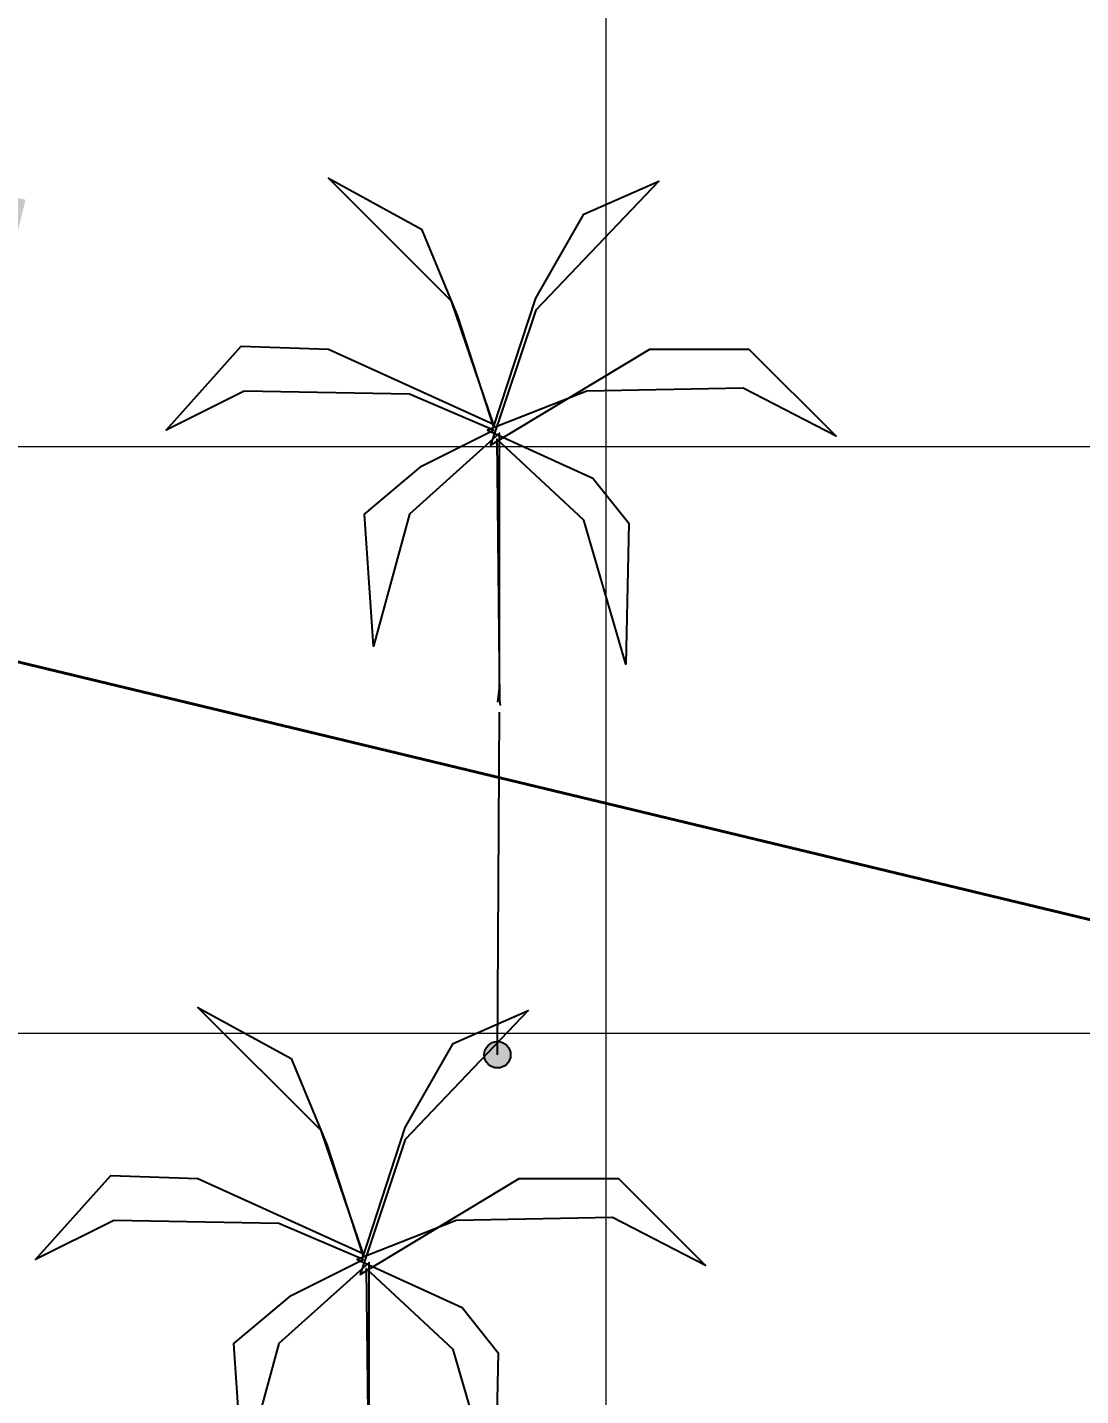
# Model space of a CAD drawing. Header units: millimetres. Extents: x 684983 to 685377, y 990360 to 990509.
# Drawn here: x 685186.005 to 685189.596, y 990446.804 to 990451.468 of the extents above; entities that cross this region are included whole.
import ezdxf

# ---------------------------------------------------------------- set-up
doc = ezdxf.new("R2010")
doc.units = ezdxf.units.MM
doc.header["$PDMODE"] = 35
doc.header["$PDSIZE"] = 0.2
doc.layers.add('BD', color=1, linetype='Continuous', lineweight=40)
doc.layers.add('grid', color=8, linetype='Continuous', lineweight=9)
doc.layers.add('dim', color=7, linetype='Continuous')
doc.layers.add('SYMBOLS', color=7, linetype='Continuous')
doc.styles.add('DIM', font='ARIALN.TTF', dxfattribs={"width": 0.8, "height": 1})
doc.dimstyles.get("Standard").update_dxf_attribs({"dimtxt": 1, "dimasz": 0.18, "dimexe": 0.18, "dimexo": 0.0625, "dimgap": 0.09, "dimtad": 0, "dimrnd": 0.05, "dimzin": 0, "dimdsep": 46, "dimtxsty": 'DIM', "dimcen": 0.09, "dimse1": 1, "dimse2": 1, "dimsd1": 1, "dimsd2": 1, "dimadec": 0, "dimazin": 0, "dimtfac": 1, "dimtix": 1, "dimtofl": 0, "dimtmove": 2, "dimatfit": 3, "dimfxl": 0, "dimtolj": 1, "dimtzin": 0, "dimarcsym": 0})

# ---------------------------------------------------------------- blocks, each defined once
blk = doc.blocks.new('*D58')
at = {"layer": 'Defpoints', "color": 0, "transparency": 16777216}
for p in [(685177.0895, 990451.441), (685192.3465, 990448.8322), (685192.1055, 990447.83)]:
    blk.add_point(p, dxfattribs=at)
at = {"layer": 'dim', "color": 0, "transparency": 16777216, "insert": (685184.8385, 990450.6377), "char_height": 1, "attachment_point": 5, "rotation": 346.4784, "style": 'DIM'}
blk.add_mtext('\\A1;15.45', dxfattribs=at)
blk = doc.blocks.new('A$C11072AF8')
blk.add_hatch(color=3).paths.add_polyline_path([(0.7827, 0.03, 1), (0.7227, 0.03, 1)])
at = {"color": 3}
blk.add_line((0.7527, 0.03), (0.7578, 0.8082), dxfattribs=at)
blk.add_lwpolyline([(0.7538, 0.8315), (0.7578, 0.8627), (0.7578, 1.4423), (0.553, 1.2582), (0.4711, 0.9582), (0.4506, 1.2582), (0.5803, 1.3673), (0.7441, 1.4491), (0.553, 1.5309), (0.1775, 1.5377), (0, 1.4491), (0.1707, 1.64), (0.3687, 1.6332), (0.7441, 1.4627), (0.6486, 1.7423), (0.3687, 2.0219), (0.5803, 1.9059), (0.6622, 1.7082), (0.7441, 1.4559), (0.8397, 1.7491), (0.9489, 1.94), (1.1196, 2.015), (0.8397, 1.7218), (0.7373, 1.415), (1.0991, 1.6332), (1.3244, 1.6332), (1.5224, 1.4355), (1.3108, 1.5446), (0.9558, 1.5377), (0.7305, 1.4491), (0.9694, 1.34), (1.0513, 1.2377), (1.0445, 0.9173), (0.9489, 1.2446), (0.751, 1.4287), (0.7578, 0.8354), (0.7591, 0.8234)], dxfattribs=at)
blk.add_circle((0.7527, 0.03), 0.03, dxfattribs=at)
blk = doc.blocks.new('A$C0CA14312')
blk.add_blockref('A$C11072AF8', (0, 0))
blk = doc.blocks.new('CCONUT')
at = {"xscale": 0.6000000000000001, "yscale": 0.6000000000000001, "zscale": 0.6000000000000001}
blk.add_blockref('A$C0CA14312', (-0.4516, -0.018), dxfattribs=at)

msp = doc.modelspace()

# ---------------------------------------------------------------- linework, layer by layer
at = {"layer": 'BD'}
msp.add_line((685192.1055, 990447.83), (685177.0895, 990451.441), dxfattribs=at)
at = {"layer": 'grid'}
for p, q in [((685187.9771, 990509.1548), (685187.9771, 990370.8996)), ((685221.1591, 990450.0381), (685118.727, 990450.0381)), ((685221.1591, 990448.0381), (685118.727, 990448.0381))]:
    msp.add_line(p, q, dxfattribs=at)

# ---------------------------------------------------------------- block references
at = {"layer": 'SYMBOLS', "ltscale": 10, "xscale": 2.5, "yscale": 2.5, "zscale": 2.5}
for p in [(685187.6075, 990447.966, 98.611), (685187.1625, 990445.139, 98.452)]:
    msp.add_blockref('CCONUT', p, dxfattribs=at)

# ---------------------------------------------------------------- dimensions: what is measured, and where the dimension line sits
at = {"layer": 'dim'}
dim = msp.add_aligned_dim(p1=(685177.0895, 990451.441), p2=(685192.1055, 990447.83), distance=1.0307, dimstyle='Standard', dxfattribs=at)
dim.commit()
dim.dimension.update_dxf_attribs({"geometry": '*D58', "text_midpoint": (685184.8385, 990450.6377)})

doc.saveas('drawing.dxf')
